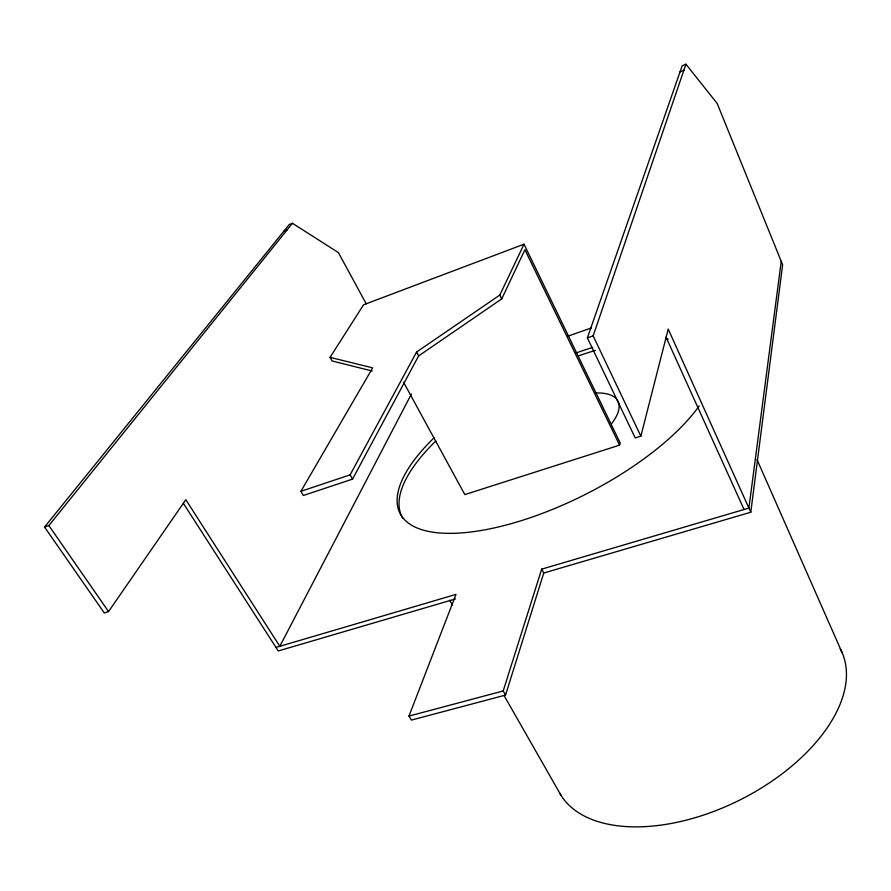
<?xml version="1.0" encoding="UTF-8"?>
<svg xmlns="http://www.w3.org/2000/svg" width="891" height="891" viewBox="0 0 891 891"><rect width="100%" height="100%" fill="white"/><g stroke="black" fill="none" stroke-linecap="round" stroke-linejoin="round"><path stroke-width="1.34" d="M750.779 512.236L782.632 264.794L717.166 103.423L685.925 64.208L682.172 65.734L587.381 337.901L635.227 437.96L640.863 436.156L668.217 329.091L750.779 512.236L543.744 573.013L505.542 695.08L411.397 720.084L408.969 716.097L455.992 594.397L275.987 647.445M781.24 261.375L748.897 508.082L541.683 569.149L503.192 690.959L505.542 695.08M403.545 382.194L464.824 494.583L619.601 445.132L620.203 442.961L524.019 244.201L363.584 304.767L330.06 357.358L332.098 360.966L372.104 370.99M640.863 436.156L593.15 335.885L685.925 64.208M330.06 357.358L372.672 367.86L300.902 491.32L303.385 495.474L352.569 479.102L418.625 355.91L501.733 298.897L524.91 249.703L619.601 445.132M300.902 491.32L350.107 474.87L416.565 352.045L499.818 295.055L524.019 244.201M411.375 394.067L279.807 646.32L185.818 499.706L108.546 611.594L104.292 612.952L44.55 527.071L289.185 224.588L292.437 223.273L338.38 252.587L366.223 303.798M44.55 527.071L48.871 525.556L292.437 223.273M283.75 231.326L287.013 230.001M680.033 71.87L684.065 70.233M567.912 336.174L591.49 327.899M587.381 337.901L593.15 335.885M455.457 598.941L278.248 650.965L183.412 503.393M408.969 716.097L503.192 690.959M48.871 525.556L108.546 611.594M350.107 474.87L352.569 479.102M449.632 600.189L452.383 605.011M504.016 695.47L561.152 795.563M416.565 352.045L418.625 355.91M541.683 569.149L543.744 573.013M499.818 295.055L501.733 298.897M666.045 337.154L744.063 509.507M756.982 459.522L842.017 652.446M402.788 518.239A174.213 67.226 -26.9 0 1 435.799 441.023M578.448 355.921A174.213 67.226 -26.9 0 1 595.522 350.352M665.488 339.059A174.213 67.226 -26.9 0 1 668.217 339.148M840.202 648.759A157.774 88.877 -26.5 0 1 742.838 798.481A157.774 88.877 -26.5 0 1 559.748 793.224M595.11 393.009A71.08 27.32 -26.9 0 1 611.516 423.737M699.223 405.862A174.413 66.914 -26.9 0 1 470.481 532.038A174.413 66.914 -26.9 0 1 434.051 437.815M575.631 353.114A174.413 66.914 -26.9 0 1 592.638 347.49"/></g></svg>
